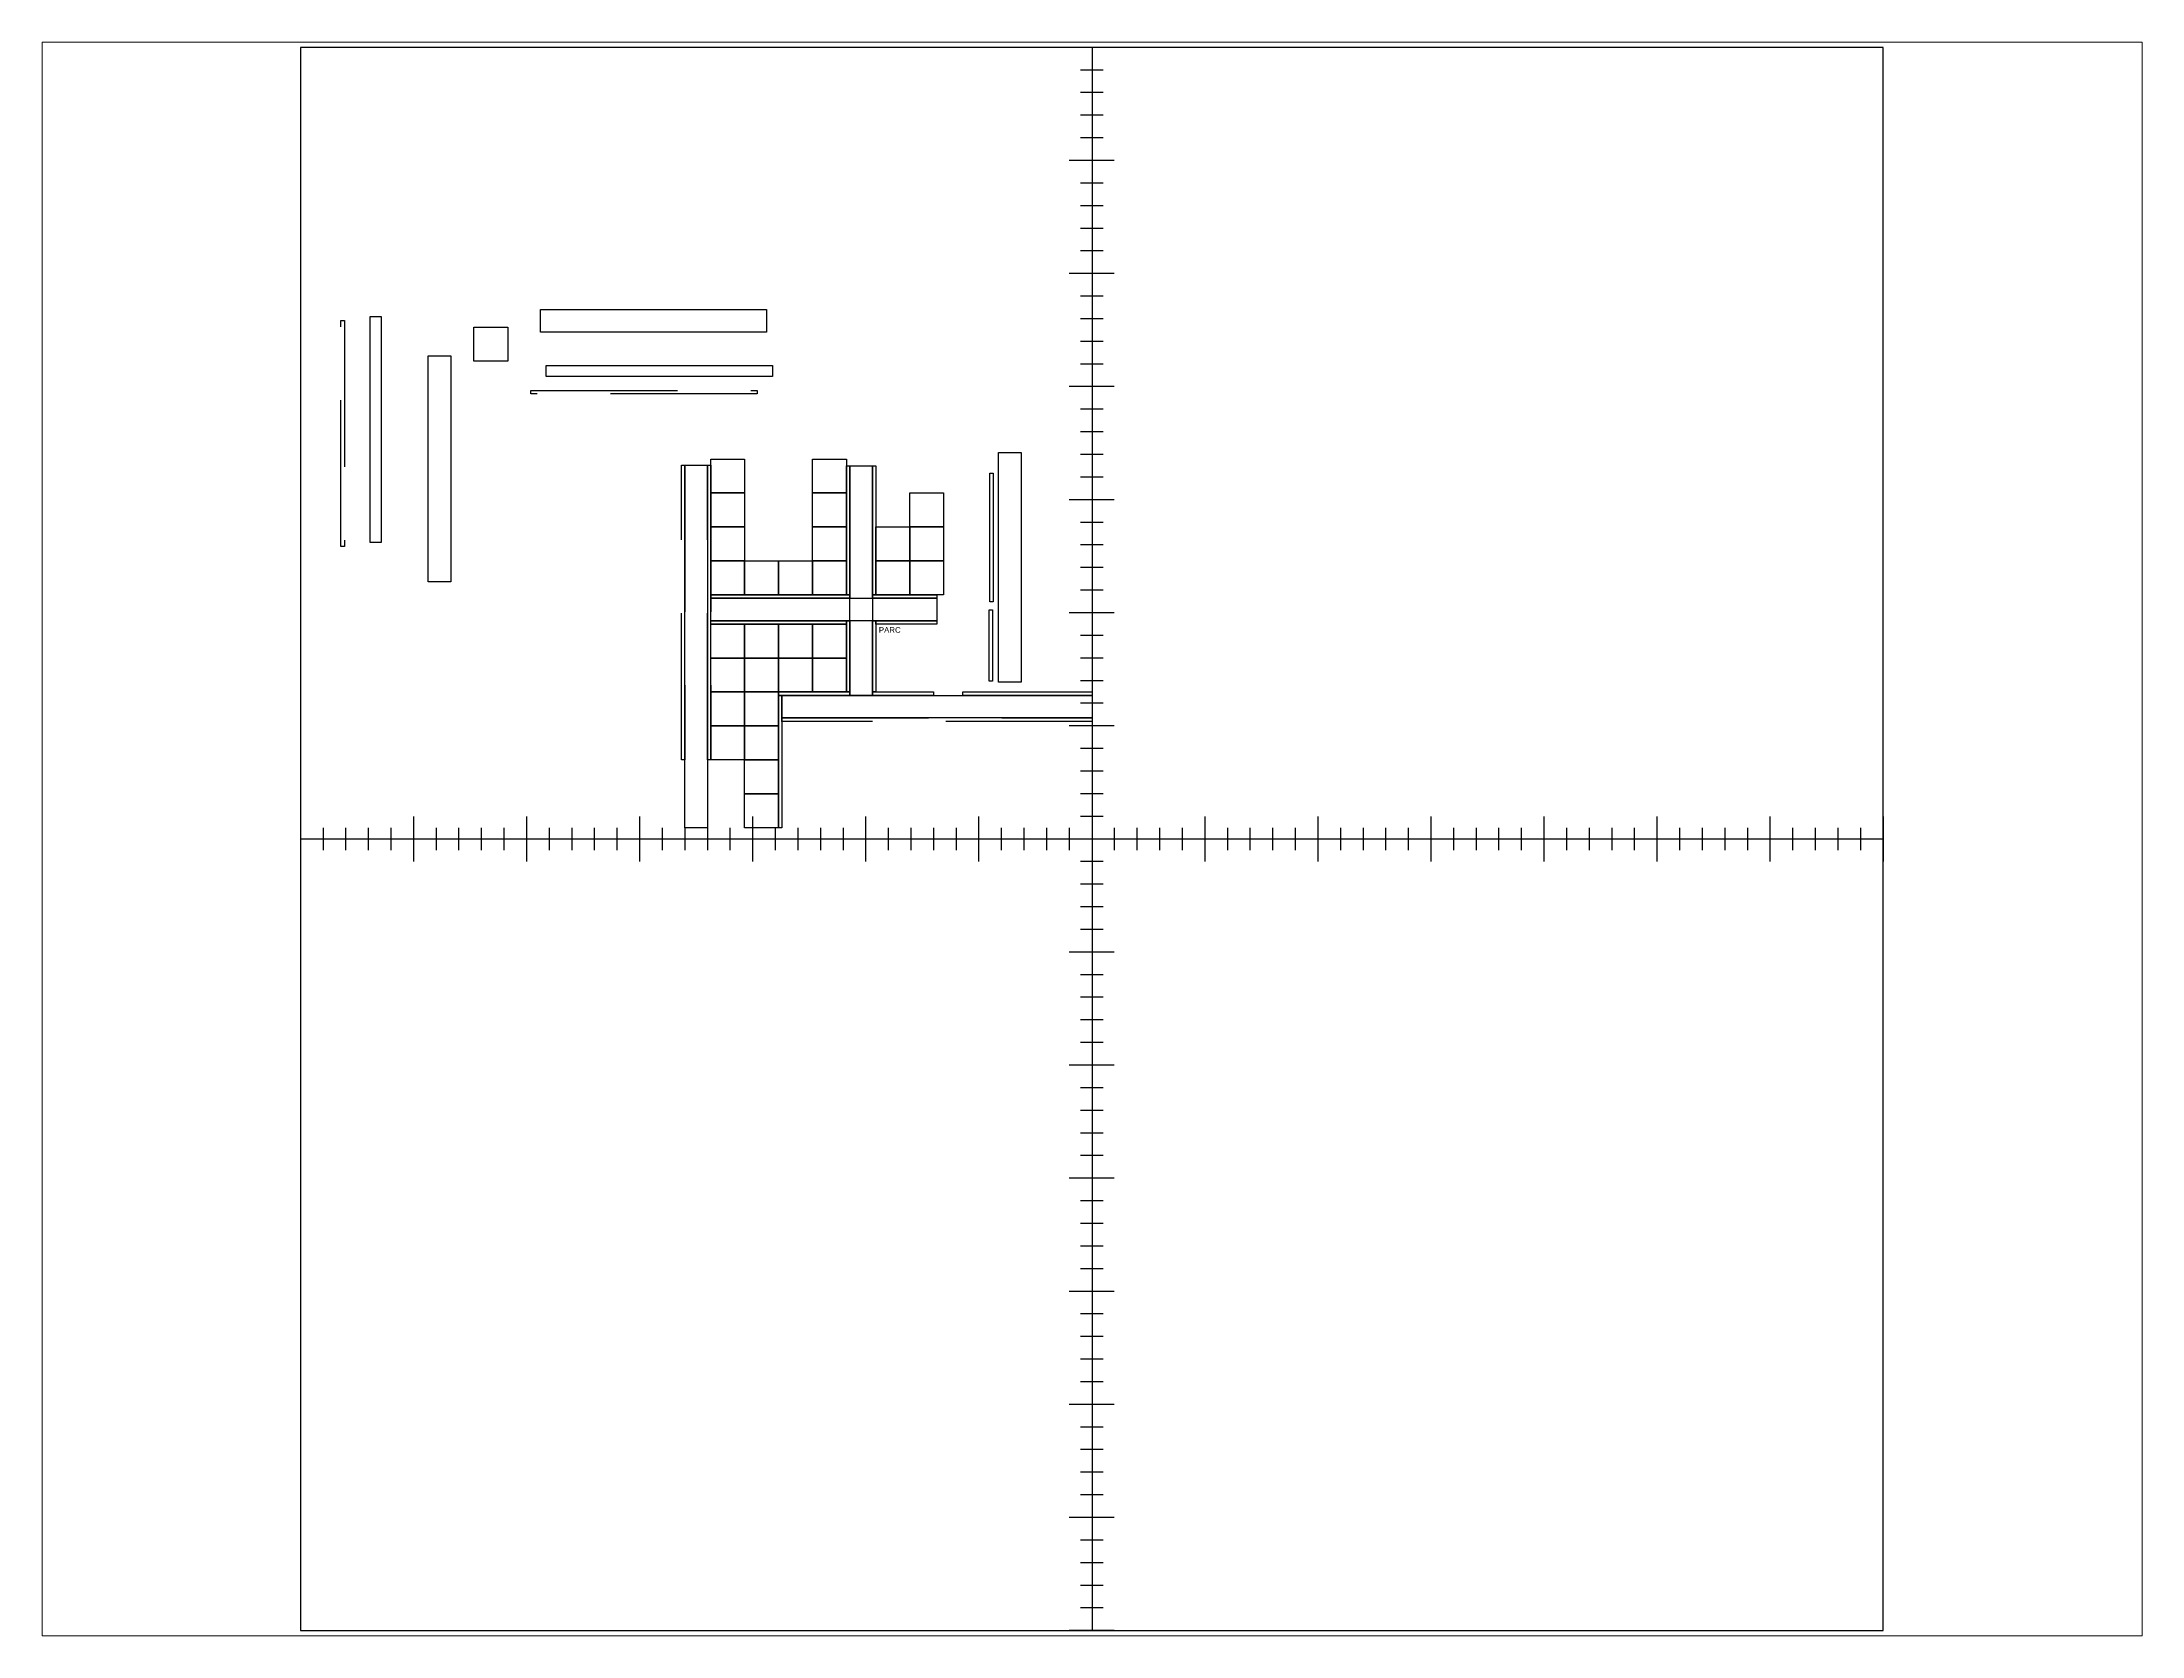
# Paper-space layout 'Présentation1' of a CAD drawing. Header units: metres. Extents: x 26 to 231, y 20 to 176.
# The model-space entities are those that its viewports show. They can reach past a viewport. Long polylines and large blocks are cut down to what shows.
import ezdxf

# ---------------------------------------------------------------- set-up
doc = ezdxf.new("R2010")
doc.units = ezdxf.units.M
doc.linetypes.add('CACHE2', pattern=[4.7625, 3.175, -1.5875])
for name, color, linetype in [('Batiment', 4, 'Continuous'), ('Graduation', 10, 'Continuous'), ('Plan', 3, 'Continuous'), ('Rue', 8, 'Continuous')]:
    doc.layers.add(name, color=color, linetype=linetype)
doc.layers.add('Sidewalk', color=211, linetype='CACHE2', plot=False)
doc.styles.get("Standard").update_dxf_attribs({"font": 'arial.ttf'})

# ---------------------------------------------------------------- blocks, each defined once
blk = doc.blocks.new('*U4')
at = {"layer": 'Graduation'}
blk.add_line((0, 5), (0, -5), dxfattribs=at)
blk = doc.blocks.new('*U5')
at = {"layer": 'Graduation', "color": 0, "linetype": 'ByBlock', "lineweight": -2, "transparency": 16777216}
for p in [(-330, 0), (-320, 0), (-310, 0), (-300, 0), (-290, 0), (-280, 0), (-270, 0), (-260, 0), (-250, 0), (-240, 0), (-230, 0), (-220, 0), (-210, 0), (-200, 0), (-190, 0), (-180, 0), (-170, 0), (-160, 0), (-150, 0), (-140, 0), (-130, 0), (-120, 0), (-110, 0), (-100, 0), (-90, 0), (-80, 0), (-70, 0), (-60, 0), (-50, 0), (-40, 0), (-30, 0), (-20, 0), (-10, 0), (0, 0)]:
    blk.add_blockref('*U4', p, dxfattribs=at)
blk = doc.blocks.new('*U2')
at = {"layer": 'Graduation'}
blk.add_blockref('*U5', (165, 0), dxfattribs=at)
blk = doc.blocks.new('*U3')
at = {"layer": 'Graduation', "color": 0, "linetype": 'ByBlock', "lineweight": -2, "transparency": 16777216}
blk.add_blockref('*U2', (0, 0), dxfattribs=at)
blk = doc.blocks.new('*U11')
at = {"layer": 'Graduation'}
blk.add_line((0, 5), (0, -5), dxfattribs=at)
blk = doc.blocks.new('*U12')
at = {"layer": 'Graduation', "color": 0, "linetype": 'ByBlock', "lineweight": -2, "transparency": 16777216}
for p in [(-330, 0), (-320, 0), (-310, 0), (-300, 0), (-290, 0), (-280, 0), (-270, 0), (-260, 0), (-250, 0), (-240, 0), (-230, 0), (-220, 0), (-210, 0), (-200, 0), (-190, 0), (-180, 0), (-170, 0), (-160, 0), (-150, 0), (-140, 0), (-130, 0), (-120, 0), (-110, 0), (-100, 0), (-90, 0), (-80, 0), (-70, 0), (-60, 0), (-50, 0), (-40, 0), (-30, 0), (-20, 0), (-10, 0), (0, 0)]:
    blk.add_blockref('*U11', p, dxfattribs=at)
blk = doc.blocks.new('*U9')
at = {"layer": 'Graduation'}
blk.add_blockref('*U12', (165, 0), dxfattribs=at)
blk = doc.blocks.new('*U10')
at = {"layer": 'Graduation', "color": 0, "linetype": 'ByBlock', "lineweight": -2, "transparency": 16777216}
blk.add_blockref('*U9', (0, 0), dxfattribs=at)
blk = doc.blocks.new('*U17')
at = {"layer": 'Graduation'}
blk.add_line((0, 5), (0, -5), dxfattribs=at)
blk = doc.blocks.new('*U18')
at = {"layer": 'Graduation', "color": 0, "linetype": 'ByBlock', "lineweight": -2, "transparency": 16777216}
for p in [(-330, 0), (-320, 0), (-310, 0), (-300, 0), (-290, 0), (-280, 0), (-270, 0), (-260, 0), (-250, 0), (-240, 0), (-230, 0), (-220, 0), (-210, 0), (-200, 0), (-190, 0), (-180, 0), (-170, 0), (-160, 0), (-150, 0), (-140, 0), (-130, 0), (-120, 0), (-110, 0), (-100, 0), (-90, 0), (-80, 0), (-70, 0), (-60, 0), (-50, 0), (-40, 0), (-30, 0), (-20, 0), (-10, 0), (0, 0)]:
    blk.add_blockref('*U17', p, dxfattribs=at)
blk = doc.blocks.new('*U13')
at = {"layer": 'Graduation'}
blk.add_blockref('*U18', (165, 0), dxfattribs=at)
blk = doc.blocks.new('*U14')
at = {"layer": 'Graduation', "color": 0, "linetype": 'ByBlock', "lineweight": -2, "transparency": 16777216}
blk.add_blockref('*U13', (0, 0), dxfattribs=at)
blk = doc.blocks.new('*U19')
at = {"layer": 'Graduation'}
blk.add_line((0, 5), (0, -5), dxfattribs=at)
blk = doc.blocks.new('*U20')
at = {"layer": 'Graduation', "color": 0, "linetype": 'ByBlock', "lineweight": -2, "transparency": 16777216}
for p in [(-330, 0), (-320, 0), (-310, 0), (-300, 0), (-290, 0), (-280, 0), (-270, 0), (-260, 0), (-250, 0), (-240, 0), (-230, 0), (-220, 0), (-210, 0), (-200, 0), (-190, 0), (-180, 0), (-170, 0), (-160, 0), (-150, 0), (-140, 0), (-130, 0), (-120, 0), (-110, 0), (-100, 0), (-90, 0), (-80, 0), (-70, 0), (-60, 0), (-50, 0), (-40, 0), (-30, 0), (-20, 0), (-10, 0), (0, 0)]:
    blk.add_blockref('*U19', p, dxfattribs=at)
blk = doc.blocks.new('*U15')
at = {"layer": 'Graduation'}
blk.add_blockref('*U20', (165, 0), dxfattribs=at)
blk = doc.blocks.new('*U16')
at = {"layer": 'Graduation', "color": 0, "linetype": 'ByBlock', "lineweight": -2, "transparency": 16777216}
blk.add_blockref('*U15', (0, 0), dxfattribs=at)

msp = doc.modelspace()

# ---------------------------------------------------------------- linework, layer by layer
at = {"layer": 'Batiment'}
for points in [[(2068.87, 1824.5), (2083.87, 1824.5), (2083.87, 1809.5), (2068.87, 1809.5)], [(2173.62, 1766.25), (2188.62, 1766.25), (2188.62, 1751.25), (2173.62, 1751.25)], [(2218.62, 1766.25), (2233.62, 1766.25), (2233.62, 1751.25), (2218.62, 1751.25)], [(2173.62, 1751.25), (2188.62, 1751.25), (2188.62, 1736.25), (2173.62, 1736.25)], [(2218.62, 1751.25), (2233.62, 1751.25), (2233.62, 1736.25), (2218.62, 1736.25)], [(2261.62, 1751.25), (2276.62, 1751.25), (2276.62, 1736.25), (2261.62, 1736.25)], [(2173.62, 1736.25), (2188.62, 1736.25), (2188.62, 1721.25), (2173.62, 1721.25)], [(2218.62, 1736.25), (2233.62, 1736.25), (2233.62, 1721.25), (2218.62, 1721.25)], [(2246.62, 1736.25), (2261.62, 1736.25), (2261.62, 1721.25), (2246.62, 1721.25)], [(2261.62, 1736.25), (2276.62, 1736.25), (2276.62, 1721.25), (2261.62, 1721.25)], [(2173.62, 1721.25), (2188.62, 1721.25), (2188.62, 1706.25), (2173.62, 1706.25)], [(2188.62, 1721.25), (2203.62, 1721.25), (2203.62, 1706.25), (2188.62, 1706.25)], [(2203.62, 1721.25), (2218.62, 1721.25), (2218.62, 1706.25), (2203.62, 1706.25)], [(2218.62, 1721.25), (2233.62, 1721.25), (2233.62, 1706.25), (2218.62, 1706.25)], [(2246.62, 1721.25), (2261.62, 1721.25), (2261.62, 1706.25), (2246.62, 1706.25)], [(2261.62, 1721.25), (2276.62, 1721.25), (2276.62, 1706.25), (2261.62, 1706.25)], [(2173.62, 1693.25), (2188.62, 1693.25), (2188.62, 1678.25), (2173.62, 1678.25)], [(2188.62, 1693.25), (2203.62, 1693.25), (2203.62, 1678.25), (2188.62, 1678.25)], [(2203.62, 1693.25), (2218.62, 1693.25), (2218.62, 1678.25), (2203.62, 1678.25)], [(2203.62, 1693.25), (2218.62, 1693.25), (2218.62, 1678.25), (2203.62, 1678.25)], [(2218.62, 1693.25), (2233.62, 1693.25), (2233.62, 1678.25), (2218.62, 1678.25)], [(2173.62, 1678.25), (2188.62, 1678.25), (2188.62, 1663.25), (2173.62, 1663.25)], [(2188.62, 1678.25), (2203.62, 1678.25), (2203.62, 1663.25), (2188.62, 1663.25)], [(2203.62, 1678.25), (2218.62, 1678.25), (2218.62, 1663.25), (2203.62, 1663.25)], [(2218.62, 1678.25), (2233.62, 1678.25), (2233.62, 1663.25), (2218.62, 1663.25)], [(2173.62, 1663.25), (2188.62, 1663.25), (2188.62, 1648.25), (2173.62, 1648.25)], [(2173.62, 1663.25), (2188.62, 1663.25), (2188.62, 1648.25), (2173.62, 1648.25)], [(2188.62, 1663.25), (2203.62, 1663.25), (2203.62, 1648.25), (2188.62, 1648.25)], [(2173.62, 1648.25), (2188.62, 1648.25), (2188.62, 1633.25), (2173.62, 1633.25)], [(2188.62, 1648.25), (2203.62, 1648.25), (2203.62, 1633.25), (2188.62, 1633.25)], [(2188.62, 1633.25), (2203.62, 1633.25), (2203.62, 1618.25), (2188.62, 1618.25)], [(2188.62, 1618.25), (2203.62, 1618.25), (2203.62, 1603.25), (2188.62, 1603.25)]]:
    msp.add_lwpolyline(points, close=True, dxfattribs=at)
at = {"layer": 'Graduation'}
for p, q in [((2352.12, 1948.25), (2332.12, 1948.25)), ((2342.38, 1948.25), (2342.38, 1248.25)), ((2352.12, 1898.25), (2332.12, 1898.25)), ((2352.12, 1848.25), (2332.12, 1848.25)), ((2352.12, 1798.25), (2332.12, 1798.25)), ((2352.12, 1748.25), (2332.12, 1748.25)), ((2352.12, 1698.25), (2332.12, 1698.25)), ((2352.12, 1648.25), (2332.12, 1648.25)), ((1992.12, 1608.25), (1992.12, 1588.25)), ((2042.12, 1608.25), (2042.12, 1588.25)), ((2092.12, 1608.25), (2092.12, 1588.25)), ((2142.12, 1608.25), (2142.12, 1588.25)), ((2192.12, 1608.25), (2192.12, 1588.25)), ((2242.12, 1608.25), (2242.12, 1588.25)), ((2292.12, 1608.25), (2292.12, 1588.25)), ((2392.12, 1608.25), (2392.12, 1588.25)), ((2442.12, 1608.25), (2442.12, 1588.25)), ((2492.12, 1608.25), (2492.12, 1588.25)), ((2542.12, 1608.25), (2542.12, 1588.25)), ((2592.12, 1608.25), (2592.12, 1588.25)), ((2642.12, 1608.25), (2642.12, 1588.25)), ((2692.12, 1608.25), (2692.12, 1588.25)), ((2692.38, 1598.25), (1992.38, 1598.25)), ((2352.12, 1548.25), (2332.12, 1548.25)), ((2352.12, 1498.25), (2332.12, 1498.25)), ((2352.12, 1448.25), (2332.12, 1448.25)), ((2352.12, 1398.25), (2332.12, 1398.25)), ((2352.12, 1348.25), (2332.12, 1348.25)), ((2352.12, 1298.25), (2332.12, 1298.25)), ((2352.12, 1248.25), (2332.12, 1248.25))]:
    msp.add_line(p, q, dxfattribs=at)
at = {"layer": 'Plan'}
for p, q in [((2692.12, 1948.25), (1992.12, 1948.25)), ((1992.12, 1948.25), (1992.12, 1248.25)), ((2692.12, 1248.25), (2692.12, 1948.25)), ((2172.12, 1603.25), (2162.12, 1603.25)), ((1992.12, 1248.25), (2692.12, 1248.25))]:
    msp.add_line(p, q, dxfattribs=at)
at = {"layer": 'Rue'}
for points in [[(2198.35, 1832.31), (2198.35, 1822.31), (2098.35, 1822.31), (2098.35, 1832.31)], [(2022.91, 1829.3), (2027.91, 1829.3), (2027.91, 1729.3), (2022.91, 1729.3)], [(2048.62, 1811.92), (2058.62, 1811.92), (2058.62, 1711.92), (2048.62, 1711.92)], [(2200.87, 1807.67), (2200.87, 1802.67), (2100.87, 1802.67), (2100.87, 1807.67)], [(2300.95, 1769.08), (2310.95, 1769.08), (2310.95, 1667.58), (2300.95, 1667.58)], [(2162.12, 1763.52), (2172.12, 1763.52), (2172.12, 1603.25), (2162.12, 1603.25)], [(2235.12, 1763.25), (2245.12, 1763.25), (2245.12, 1661.75), (2235.12, 1661.75)], [(2273.62, 1704.75), (2273.62, 1694.75), (2173.62, 1694.75), (2173.62, 1704.75)], [(2342.38, 1661.75), (2342.38, 1651.75), (2205.12, 1651.75), (2205.12, 1661.75)]]:
    msp.add_lwpolyline(points, close=True, dxfattribs=at)
at = {"layer": 'Sidewalk'}
for points in [[(2010.06, 1827.53), (2011.56, 1827.53), (2011.56, 1727.53), (2010.06, 1727.53)], [(2094.09, 1795.11), (2094.09, 1796.61), (2194.09, 1796.61), (2194.09, 1795.11)], [(2160.62, 1763.52), (2162.12, 1763.52), (2162.12, 1633.25), (2160.62, 1633.25)], [(2172.12, 1763.52), (2173.62, 1763.52), (2173.62, 1633.25), (2172.12, 1633.25)], [(2233.62, 1763.25), (2235.12, 1763.25), (2235.12, 1706.25), (2233.62, 1706.25)], [(2245.12, 1763.25), (2246.62, 1763.25), (2246.62, 1706.25), (2245.12, 1706.25)], [(2296.99, 1760.07), (2298.49, 1760.07), (2298.49, 1703.07), (2296.99, 1703.07)], [(2173.62, 1704.75), (2173.62, 1706.25), (2235.12, 1706.25), (2235.12, 1704.75)], [(2245.12, 1704.75), (2245.12, 1706.25), (2273.62, 1706.25), (2273.62, 1704.75)], [(2173.62, 1693.25), (2173.62, 1694.75), (2233.62, 1694.75), (2233.62, 1693.25)], [(2233.62, 1694.75), (2235.12, 1694.75), (2235.12, 1663.25), (2233.62, 1663.25)], [(2245.12, 1694.75), (2246.62, 1694.75), (2246.62, 1663.25), (2245.12, 1663.25)], [(2246.62, 1693.25), (2246.62, 1694.75), (2273.62, 1694.75), (2273.62, 1693.25)], [(2296.79, 1699.59), (2298.29, 1699.59), (2298.29, 1668.09), (2296.79, 1668.09)], [(2203.62, 1661.75), (2203.62, 1663.25), (2235.12, 1663.25), (2235.12, 1661.75)], [(2245.12, 1661.75), (2245.12, 1663.25), (2272.12, 1663.25), (2272.12, 1661.75)], [(2285.12, 1661.75), (2285.12, 1663.25), (2342.38, 1663.25), (2342.38, 1661.75)], [(2203.62, 1661.75), (2205.12, 1661.75), (2205.12, 1603.25), (2203.62, 1603.25)], [(2205.12, 1650.25), (2205.12, 1651.75), (2342.38, 1651.75), (2342.38, 1650.25)]]:
    msp.add_lwpolyline(points, close=True, dxfattribs=at)

# ---------------------------------------------------------------- block references
at = {"layer": 'Graduation', "rotation": 270}
msp.add_blockref('*U16', (2342.12, 1773.25), dxfattribs=at)
at = {"layer": 'Graduation'}
msp.add_blockref('*U3', (2167.12, 1598.25), dxfattribs=at)
at = {"layer": 'Graduation', "xscale": -1}
msp.add_blockref('*U10', (2517.12, 1598.25), dxfattribs=at)
at = {"layer": 'Graduation', "xscale": -1, "rotation": 270}
msp.add_blockref('*U14', (2342.12, 1423.25), dxfattribs=at)

# ---------------------------------------------------------------- texts
at = {"layer": 'Sidewalk', "insert": (2247.95, 1691.93), "char_height": 2.5, "attachment_point": 1}
msp.add_mtext_dynamic_manual_height_columns('PARC', width=18.4817, gutter_width=12.5, heights=[0], dxfattribs=at)

psp = doc.layouts.new('Présentation1')

# ---------------------------------------------------------------- viewports
at = {"layer": 'Plan'}
psp.add_viewport(center=(128.5, 97.5), size=(205.6, 156), view_center_point=(2342.25, 1598.25), view_height=704.7619, dxfattribs=at)

doc.saveas('drawing.dxf')
